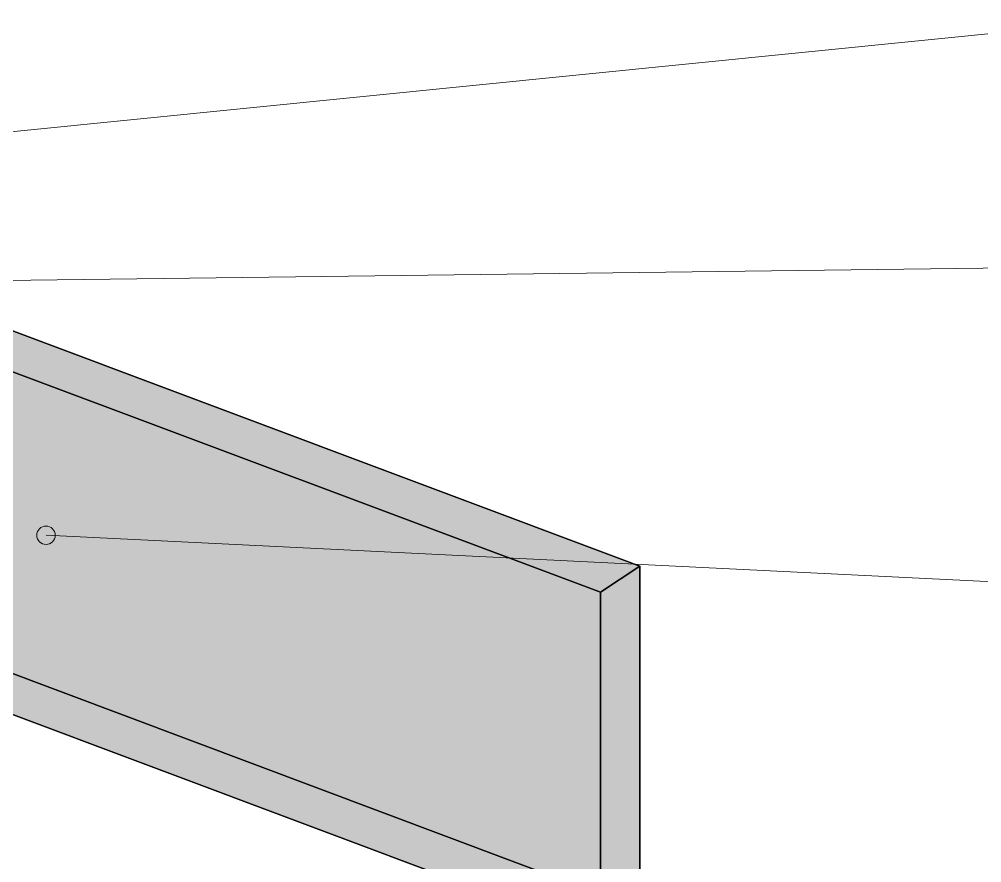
# Model space of a CAD drawing. Header units: millimetres. Extents: x 50 to 612415, y 2 to 4150.
# Drawn here: x 494396 to 494970, y 2792 to 3295 of the extents above; entities that cross this region are included whole.
import ezdxf

# ---------------------------------------------------------------- set-up
doc = ezdxf.new("R2010")
doc.units = ezdxf.units.MM
for name, color, linetype, lineweight in [('DIM', 7, 'Continuous', 13), ('HATCH', 8, 'Continuous', 9), ('OUTLINE', 7, 'Continuous', 25)]:
    doc.layers.add(name, color=color, linetype=linetype, lineweight=lineweight)

msp = doc.modelspace()

# ---------------------------------------------------------------- hatches: boundary and pattern name
at = {"layer": 'HATCH', "true_color": 0xccae87}
for points in [[(494081.754, 3225.904), (494058.423, 3210.35), (494742.798, 2953.709)], [(494081.754, 3225.904), (494742.798, 2953.709), (494766.129, 2969.263)], [(494742.798, 2749.412), (494058.423, 3006.052), (494081.754, 3021.606)], [(494766.129, 2764.966), (494742.798, 2749.412), (494081.754, 3021.606)]]:
    msp.add_hatch(color=43, dxfattribs=at).paths.add_polyline_path(points)
at = {"layer": 'HATCH', "true_color": 0xc0a47f}
for points in [[(494766.129, 2764.966), (494081.754, 3021.606), (494081.754, 3225.904), (494766.129, 2969.263)], [(494058.423, 3006.052), (494742.798, 2749.412), (494742.798, 2953.709), (494058.423, 3210.35)]]:
    msp.add_hatch(color=33, dxfattribs=at).paths.add_polyline_path(points)
at = {"layer": 'HATCH', "true_color": 0xbda27d}
msp.add_hatch(color=33, dxfattribs=at).paths.add_polyline_path([(494742.798, 2749.412), (494766.129, 2764.966), (494766.129, 2969.263), (494742.798, 2953.709)])

# ---------------------------------------------------------------- linework, layer by layer
at = {"layer": 'DIM'}
for points in [[(493594.915, 3148.336), (496800, 3470), (496900, 3470)], [(493583.05, 3129.343), (496800, 3170), (496900, 3170)], [(494412.276, 2987.658), (496800, 2870), (496900, 2870)]]:
    msp.add_lwpolyline(points, dxfattribs=at)
msp.add_circle((494412.276, 2987.658), 5.5, dxfattribs=at)
at = {"layer": 'OUTLINE', "color": 139, "true_color": 0x42544a}
for p, q in [((494081.754, 3225.904), (494766.129, 2969.263)), ((494766.129, 2969.263), (494081.754, 3225.904)), ((494058.423, 3210.35), (494742.798, 2953.709)), ((494742.798, 2953.709), (494058.423, 3210.35)), ((494766.129, 2764.966), (494081.754, 3021.606)), ((494081.754, 3021.606), (494766.129, 2764.966)), ((494742.798, 2749.412), (494058.423, 3006.052)), ((494058.423, 3006.052), (494742.798, 2749.412)), ((494742.798, 2953.709), (494766.129, 2969.263)), ((494766.129, 2969.263), (494742.798, 2953.709)), ((494766.129, 2969.263), (494766.129, 2764.966)), ((494766.129, 2764.966), (494766.129, 2969.263)), ((494742.798, 2749.412), (494742.798, 2953.709)), ((494742.798, 2953.709), (494742.798, 2749.412))]:
    msp.add_line(p, q, dxfattribs=at)

doc.saveas('drawing.dxf')
